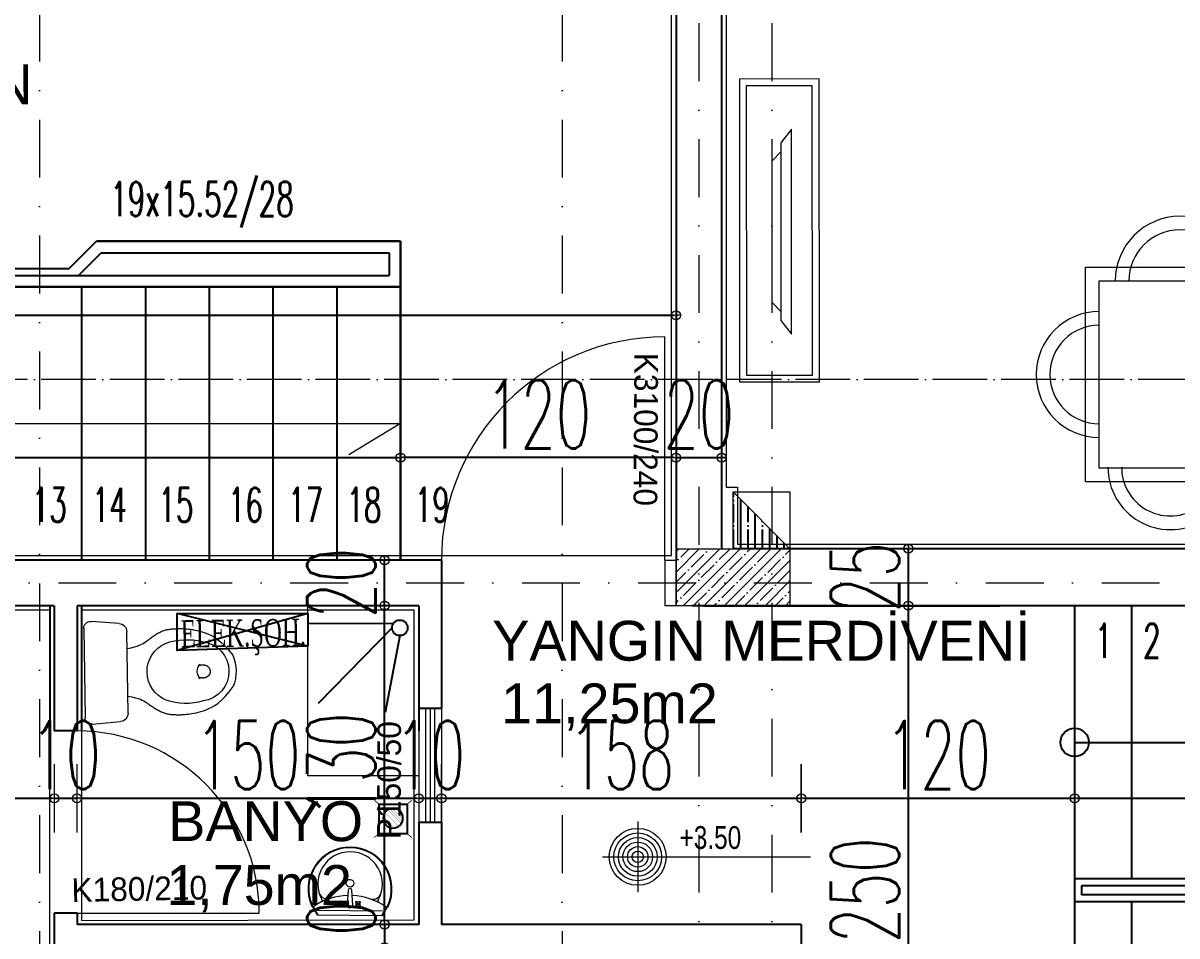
# Model space of a CAD drawing. Header units: millimetres. Extents: x -16104 to 67872, y -88009 to 12107.
# Drawn here: x 15708 to 16215, y 10345 to 10746 of the extents above; entities that cross this region are included whole.
import ezdxf

# ---------------------------------------------------------------- set-up
doc = ezdxf.new("R2010")
doc.units = ezdxf.units.MM
for name, pattern in [('ACAD_ISO04W100', [30, 24, -3, 0, -3]), ('ACAD_ISO07W100', [3, 0, -3]), ('DASHDOTX2', [50.8, 25.4, -12.7, 0, -12.7])]:
    doc.linetypes.add(name, pattern=pattern)
doc.layers.get('0').update_dxf_attribs({"color": 241})
for name, color, linetype, lineweight in [('AKS', 1, 'ACAD_ISO07W100', 5), ('akslar', 144, 'Continuous', 20), ('baca', 46, 'Continuous', 5), ('duvar', 123, 'Continuous', 25), ('emsal&kolon', 1, 'Continuous', 5), ('kapı', 3, 'Continuous', 5), ('kolon', 1, 'Continuous', 5), ('KOTLAR', 5, 'Continuous', 20), ('merdiven', 4, 'Continuous', 25), ('OLCU', 54, 'Continuous', 13), ('PASEMCON', 2, 'Continuous', 9), ('pencere', 5, 'Continuous', 5), ('POZ', 36, 'Continuous', 18), ('SıVA', 40, 'Continuous', 9), ('tefriş', 30, 'Continuous', 5), ('YAZI', 22, 'Continuous', 18), ('ÖLÇÜ', 252, 'Continuous', 20)]:
    doc.layers.add(name, color=color, linetype=linetype, lineweight=lineweight)
doc.layers.add('tarama korıdor', color=33, linetype='Continuous')
doc.styles.add('DIM', font='Txttw.shx', dxfattribs={"width": 0.6})
doc.styles.add('DIN', font='times.ttf', dxfattribs={"width": 0.6})
doc.styles.add('M2', font='stylu.ttf', dxfattribs={"height": 10})
doc.styles.add('TSIMPLEX', font='tsimplex', dxfattribs={"width": 0.8})
doc.dimstyles.new('50', dxfattribs={"dimscale": 0, "dimtxt": 30, "dimasz": 1, "dimexe": 0, "dimexo": 2, "dimgap": 4, "dimtad": 1, "dimdec": 0, "dimzin": 0, "dimdsep": 46, "dimtxsty": 'DIM', "dimblk1": 'DOT', "dimblk2": 'DOT', "dimsah": 1, "dimcen": 1.5, "dimdle": 3, "dimse1": 1, "dimse2": 1, "dimclrd": 256, "dimclre": 9, "dimclrt": 256, "dimadec": 0, "dimazin": 0, "dimtfac": 0.24, "dimtdec": 0, "dimtix": 1, "dimtmove": 2, "dimatfit": 3, "dimldrblk": 'DOT', "dimfxl": 0, "dimtolj": 1, "dimtzin": 15, "dimarcsym": 0})

# ---------------------------------------------------------------- blocks, each defined once
blk = doc.blocks.new('lavabo')
at = {"layer": 'tefriş', "linetype": 'Continuous'}
for p, q in [((-22.77, -4.94), (-19.92, 0)), ((-22.43, -5.14), (-19.46, 0)), ((-19.92, 0), (19.92, 0)), ((19.46, 0), (22.43, -5.14)), ((19.92, 0), (22.77, -4.94)), ((19.92, -2.7), (-19.92, -2.7)), ((-6.25, -5.54), (-6.77, -6.08)), ((-6.77, -6.08), (-6.31, -7.1)), ((-6.51, -5.81), (-3.84, -8.34)), ((-6.44, -8.41), (-3.91, -5.74)), ((-5.2, -5.94), (-6.25, -5.54)), ((-4.18, -5.48), (-5.2, -5.94)), ((-3.64, -6), (-4.18, -5.48)), ((-4.04, -7.04), (-3.64, -6)), ((-1.17, -15.33), (-1.76, -6.54)), ((1.76, -6.26), (1.14, -15.33)), ((3.38, -5.9), (3.91, -5.38)), ((3.81, -6.94), (3.38, -5.9)), ((3.38, -7.98), (3.81, -6.94)), ((6.25, -8.24), (3.65, -5.64)), ((6.25, -5.64), (3.65, -8.24)), ((3.91, -5.38), (4.95, -5.81)), ((4.95, -5.81), (5.99, -5.38)), ((5.99, -5.38), (6.51, -5.9)), ((6.51, -5.9), (6.08, -6.94)), ((6.08, -6.94), (6.51, -7.98)), ((-6.31, -7.1), (-6.71, -8.15)), ((-6.71, -8.15), (-6.17, -8.66)), ((-6.17, -8.66), (-5.15, -8.21)), ((-5.15, -8.21), (-4.1, -8.61)), ((-4.1, -8.61), (-3.58, -8.07)), ((-3.58, -8.07), (-4.04, -7.04)), ((3.91, -8.51), (3.38, -7.98)), ((4.95, -8.08), (3.91, -8.51)), ((5.99, -8.51), (4.95, -8.08)), ((6.51, -7.98), (5.99, -8.51))]:
    blk.add_line(p, q, dxfattribs=at)
at = {"layer": 'tefriş', "linetype": 'Continuous', "extrusion": (0, 0, -1)}
for centre, major_axis, ratio, start_param, end_param in [((0, -16), (-18.1, -18.1), 1, 5.497787, 7.48683), ((0, -16), (-17.82, -17.82), 1, 5.497787, 7.48683), ((-22.66, -5.93), (-0.566, -0.566), 1, 1.203644, 1.828723), ((-23.47, -4.54), (-0.566, 0.566), 1, 2.879793, 3.399519), ((-22.66, -5.93), (-0.283, 0.283), 1, -0.367152, 0.257926), ((-23.47, -4.54), (-0.849, -0.849), 1, 4.45059, 4.970315), ((-22.3, -6.09), (-0.566, -0.566), 1, 1.828723, 2.945097), ((-0.28, 26.67), (-27.35, -27.35), 1, 5.526576, 6.089571), ((0, -6.4), (-1.25, -1.25), 1, 0.7034, 3.844992), ((0, -16), (-18.1, -18.1), 1, 3.508745, 5.497787), ((0, -16), (-17.82, -17.82), 1, 3.508745, 5.497787), ((0.28, 26.67), (-27.35, -27.35), 1, 4.906004, 5.469573), ((22.3, -6.09), (-0.566, 0.566), 1, 0.196496, 1.31287), ((23.47, -4.54), (-0.849, 0.849), 1, 4.454463, 4.974188), ((23.47, -4.54), (-0.566, -0.566), 1, 6.025259, 6.544985), ((22.66, -5.93), (-0.283, 0.283), 1, 1.31287, 1.937948), ((22.66, -5.93), (-0.566, 0.566), 1, 1.31287, 1.937948), ((0, -19.04), (-13.92, 13.92), 1, 3.926991, 6.023888), ((-13.8, -15.22), (-3.8, -3.8), 1, 1.128011, 2.639725), ((-17.71, -8.76), (-0.566, -0.566), 1, 2.805213, 4.453092), ((0, -19.04), (-13.92, 13.92), 1, 1.830093, 3.926991), ((13.8, -15.22), (-3.8, -3.8), 1, 2.072664, 3.584378), ((17.71, -8.76), (-0.566, -0.566), 1, 0.259297, 1.907176), ((-0.01, -19.56), (0, 2.35), 0.991954, 1.570796326779968, 7.853981633959554), ((-0.01, -15.24), (-0.82, 0.82), 1, 2.438193, 5.415789)]:
    blk.add_ellipse(centre, major_axis=major_axis, ratio=ratio, start_param=start_param, end_param=end_param, dxfattribs=at)
blk = doc.blocks.new('klozet')
at = {"layer": 'tefriş', "linetype": 'Continuous'}
for p, q in [((3.25, 22.57), (15.54, 21.55)), ((0, -19.58), (0, 19.58)), ((18.91, 17.89), (18.91, -17.89)), ((29.64, 15.18), (30.02, 15.45)), ((30.02, 15.45), (30.4, 15.7)), ((30.4, 15.7), (30.79, 15.96)), ((30.79, 15.96), (31.18, 16.21)), ((31.18, 16.21), (31.58, 16.45)), ((31.58, 16.45), (31.98, 16.68)), ((31.98, 16.68), (32.38, 16.91)), ((32.38, 16.91), (32.78, 17.13)), ((32.78, 17.13), (33.18, 17.33)), ((33.18, 17.33), (33.58, 17.53)), ((33.58, 17.53), (33.97, 17.7)), ((33.97, 17.7), (34.36, 17.87)), ((34.36, 17.87), (34.75, 18.02)), ((34.75, 18.02), (35.14, 18.15)), ((35.14, 18.15), (35.54, 18.28)), ((35.54, 18.28), (35.95, 18.39)), ((35.95, 18.39), (36.37, 18.48)), ((36.37, 18.48), (36.8, 18.57)), ((36.8, 18.57), (37.26, 18.64)), ((37.26, 18.64), (37.72, 18.7)), ((37.72, 18.7), (38.2, 18.75)), ((38.2, 18.75), (38.69, 18.79)), ((38.69, 18.79), (39.18, 18.82)), ((39.18, 18.82), (39.68, 18.85)), ((39.68, 18.85), (40.18, 18.87)), ((40.18, 18.87), (40.67, 18.89)), ((40.67, 18.89), (41.16, 18.9)), ((41.16, 18.9), (41.66, 18.9)), ((41.66, 18.9), (42.17, 18.9)), ((42.17, 18.9), (42.7, 18.89)), ((42.7, 18.89), (43.26, 18.86)), ((43.26, 18.86), (43.87, 18.83)), ((43.87, 18.83), (44.52, 18.78)), ((44.52, 18.78), (45.24, 18.71)), ((45.24, 18.71), (46.03, 18.62)), ((46.03, 18.62), (46.88, 18.51)), ((46.88, 18.51), (47.8, 18.36)), ((47.8, 18.36), (48.78, 18.18)), ((48.78, 18.18), (49.81, 17.95)), ((49.81, 17.95), (50.9, 17.66)), ((50.9, 17.66), (52.04, 17.32)), ((52.04, 17.32), (53.23, 16.91)), ((53.23, 16.91), (54.46, 16.42)), ((54.46, 16.42), (55.75, 15.8)), ((55.75, 15.8), (57.1, 15.02)), ((18.91, 10.5), (20.67, 10.81)), ((20.67, 10.81), (22.16, 11.15)), ((22.16, 11.15), (23.39, 11.51)), ((23.39, 11.51), (24.42, 11.88)), ((24.42, 11.88), (25.26, 12.26)), ((25.26, 12.26), (25.97, 12.64)), ((25.97, 12.64), (26.56, 13.02)), ((26.56, 13.02), (27.09, 13.38)), ((27.09, 13.38), (27.58, 13.72)), ((27.58, 13.72), (28.03, 14.04)), ((28.03, 14.04), (28.46, 14.34)), ((28.46, 14.34), (28.87, 14.64)), ((28.87, 14.64), (29.26, 14.92)), ((29.26, 14.92), (29.64, 15.18)), ((57.1, 15.02), (58.53, 14.02)), ((58.53, 14.02), (60.05, 12.75)), ((60.05, 12.75), (61.66, 11.16)), ((61.66, 11.16), (63.38, 9.22)), ((63.38, 9.22), (65.22, 6.86)), ((50.48, 2.72), (50.35, 2.67)), ((50.64, 2.77), (50.48, 2.72)), ((50.82, 2.81), (50.64, 2.77)), ((51.02, 2.85), (50.82, 2.81)), ((51.23, 2.88), (51.02, 2.85)), ((51.44, 2.91), (51.23, 2.88)), ((51.66, 2.93), (51.44, 2.91)), ((51.87, 2.94), (51.66, 2.93)), ((52.06, 2.95), (51.87, 2.94)), ((52.26, 2.94), (52.06, 2.95)), ((52.44, 2.93), (52.26, 2.94)), ((52.61, 2.9), (52.44, 2.93)), ((52.78, 2.87), (52.61, 2.9)), ((52.94, 2.83), (52.78, 2.87)), ((53.09, 2.79), (52.94, 2.83)), ((53.25, 2.74), (53.09, 2.79)), ((53.39, 2.68), (53.25, 2.74)), ((53.54, 2.62), (53.39, 2.68)), ((53.68, 2.54), (53.54, 2.62)), ((53.81, 2.47), (53.68, 2.54)), ((53.94, 2.39), (53.81, 2.47)), ((54.07, 2.3), (53.94, 2.39)), ((54.19, 2.2), (54.07, 2.3)), ((54.31, 2.1), (54.19, 2.2)), ((54.42, 2), (54.31, 2.1)), ((54.52, 1.89), (54.42, 2)), ((54.62, 1.77), (54.52, 1.89)), ((54.72, 1.66), (54.62, 1.77)), ((54.8, 1.53), (54.72, 1.66)), ((54.88, 1.41), (54.8, 1.53)), ((54.95, 1.28), (54.88, 1.41)), ((55.02, 1.15), (54.95, 1.28)), ((55.08, 1.01), (55.02, 1.15)), ((55.13, 0.88), (55.08, 1.01)), ((55.17, 0.74), (55.13, 0.88)), ((55.21, 0.6), (55.17, 0.74)), ((55.23, 0.46), (55.21, 0.6)), ((55.25, 0.32), (55.23, 0.46)), ((55.26, 0.18), (55.25, 0.32)), ((55.27, 0.04), (55.26, 0.18)), ((55.26, -0.1), (55.27, 0.04)), ((50.35, -2.59), (50.48, -2.64)), ((50.48, -2.64), (50.64, -2.69)), ((50.64, -2.69), (50.82, -2.73)), ((50.82, -2.73), (51.02, -2.77)), ((51.02, -2.77), (51.23, -2.8)), ((51.23, -2.8), (51.44, -2.83)), ((51.44, -2.83), (51.66, -2.85)), ((51.66, -2.85), (51.87, -2.86)), ((51.87, -2.86), (52.06, -2.87)), ((52.06, -2.87), (52.26, -2.86)), ((52.26, -2.86), (52.44, -2.85)), ((52.44, -2.85), (52.61, -2.82)), ((52.61, -2.82), (52.78, -2.79)), ((52.78, -2.79), (52.94, -2.75)), ((52.94, -2.75), (53.09, -2.71)), ((53.09, -2.71), (53.25, -2.66)), ((53.25, -2.66), (53.39, -2.6)), ((53.39, -2.6), (53.54, -2.54)), ((53.54, -2.54), (53.68, -2.47)), ((53.68, -2.47), (53.81, -2.39)), ((53.81, -2.39), (53.94, -2.31)), ((53.94, -2.31), (54.07, -2.22)), ((54.07, -2.22), (54.19, -2.12)), ((54.19, -2.12), (54.31, -2.02)), ((54.31, -2.02), (54.42, -1.92)), ((54.42, -1.92), (54.52, -1.81)), ((54.52, -1.81), (54.62, -1.69)), ((54.62, -1.69), (54.72, -1.58)), ((54.72, -1.58), (54.8, -1.45)), ((54.8, -1.45), (54.88, -1.33)), ((54.88, -1.33), (54.95, -1.2)), ((54.95, -1.2), (55.02, -1.07)), ((55.02, -1.07), (55.08, -0.93)), ((55.08, -0.93), (55.13, -0.8)), ((55.13, -0.8), (55.17, -0.66)), ((55.17, -0.66), (55.21, -0.52)), ((55.21, -0.52), (55.23, -0.38)), ((55.23, -0.38), (55.25, -0.24)), ((55.25, -0.24), (55.26, -0.1)), ((61.66, -11.16), (63.38, -9.22)), ((63.38, -9.22), (65.22, -6.86)), ((18.91, -10.5), (20.67, -10.81)), ((20.67, -10.81), (22.16, -11.15)), ((22.16, -11.15), (23.39, -11.51)), ((23.39, -11.51), (24.42, -11.88)), ((24.42, -11.88), (25.26, -12.26)), ((25.26, -12.26), (25.97, -12.64)), ((25.97, -12.64), (26.56, -13.02)), ((26.56, -13.02), (27.09, -13.38)), ((27.09, -13.38), (27.58, -13.72)), ((27.58, -13.72), (28.03, -14.04)), ((28.03, -14.04), (28.46, -14.34)), ((28.46, -14.34), (28.87, -14.64)), ((28.87, -14.64), (29.26, -14.92)), ((29.26, -14.92), (29.64, -15.18)), ((29.64, -15.18), (30.02, -15.45)), ((55.75, -15.8), (57.1, -15.02)), ((57.1, -15.02), (58.53, -14.02)), ((58.53, -14.02), (60.05, -12.75)), ((60.05, -12.75), (61.66, -11.16)), ((30.02, -15.45), (30.4, -15.7)), ((30.4, -15.7), (30.79, -15.96)), ((30.79, -15.96), (31.18, -16.21)), ((31.18, -16.21), (31.58, -16.45)), ((31.58, -16.45), (31.98, -16.68)), ((31.98, -16.68), (32.38, -16.91)), ((32.38, -16.91), (32.78, -17.13)), ((32.78, -17.13), (33.18, -17.33)), ((33.18, -17.33), (33.58, -17.53)), ((33.58, -17.53), (33.97, -17.7)), ((33.97, -17.7), (34.36, -17.87)), ((34.36, -17.87), (34.75, -18.02)), ((34.75, -18.02), (35.14, -18.15)), ((35.14, -18.15), (35.54, -18.28)), ((35.54, -18.28), (35.95, -18.39)), ((35.95, -18.39), (36.37, -18.48)), ((36.37, -18.48), (36.8, -18.57)), ((36.8, -18.57), (37.26, -18.64)), ((37.26, -18.64), (37.72, -18.7)), ((37.72, -18.7), (38.2, -18.75)), ((38.2, -18.75), (38.69, -18.79)), ((38.69, -18.79), (39.18, -18.82)), ((39.18, -18.82), (39.68, -18.85)), ((39.68, -18.85), (40.18, -18.87)), ((40.18, -18.87), (40.67, -18.89)), ((40.67, -18.89), (41.16, -18.9)), ((41.16, -18.9), (41.66, -18.9)), ((41.66, -18.9), (42.17, -18.9)), ((42.17, -18.9), (42.7, -18.89)), ((42.7, -18.89), (43.26, -18.86)), ((43.26, -18.86), (43.87, -18.83)), ((43.87, -18.83), (44.52, -18.78)), ((44.52, -18.78), (45.24, -18.71)), ((45.24, -18.71), (46.03, -18.62)), ((46.03, -18.62), (46.88, -18.51)), ((46.88, -18.51), (47.8, -18.36)), ((47.8, -18.36), (48.78, -18.18)), ((48.78, -18.18), (49.81, -17.95)), ((49.81, -17.95), (50.9, -17.66)), ((50.9, -17.66), (52.04, -17.32)), ((52.04, -17.32), (53.23, -16.91)), ((53.23, -16.91), (54.46, -16.42)), ((54.46, -16.42), (55.75, -15.8)), ((15.54, -21.55), (3.25, -22.57))]:
    blk.add_line(p, q, dxfattribs=at)
for centre, start, end in [((3, 19.58), 85.2364, 180), ((3, -19.58), 180, 274.7636)]:
    blk.add_arc(centre, 3, start, end, dxfattribs=at)
for centre, major_axis, start_param, end_param in [((15.23, 17.89), (2.6, 2.6), 5.497787, 6.985442), ((41.09, 0), (-9.59, 9.59), -0.381645, 1.952441), ((44.74, -13.39), (-19.37, 19.37), -1.051849, -0.451182), ((50.37, 0), (9.28, 9.28), 4.048178, 6.947396), ((49, 0), (-12.46, 12.46), 3.526763, 4.327219), ((54.6, 0.04), (-3.54, 3.54), 0.094871, 1.475925), ((44.74, 13.39), (-19.37, 19.37), 2.021978, 2.622645), ((15.23, -17.89), (-2.6, 2.6), 2.439336, 3.926991)]:
    blk.add_ellipse(centre, major_axis=major_axis, ratio=1, start_param=start_param, end_param=end_param, dxfattribs=at)
blk = doc.blocks.new('DOT')
for p, q in [((0, 15), (0, -15)), ((-2, 0), (0, 0)), ((2, 0), (0, 0))]:
    blk.add_line(p, q)
blk.add_circle((0, 0), 2)
blk = doc.blocks.new('*D4090')
at = {"layer": 'Defpoints', "color": 0, "transparency": 16777216}
for p in [(15241.71, 10490.04), (15721.71, 10490.04), (15721.71, 10405.5)]:
    blk.add_point(p, dxfattribs=at)
at = {"layer": 'OLCU', "lineweight": -2, "transparency": 16777216}
blk.add_line((15242.71, 10405.5), (15720.71, 10405.5), dxfattribs=at)
at = {"layer": 'OLCU', "lineweight": -2, "transparency": 16777216, "rotation": 180}
blk.add_blockref('DOT', (15241.71, 10405.5), dxfattribs=at)
at = {"layer": 'OLCU', "lineweight": -2, "transparency": 16777216}
blk.add_blockref('DOT', (15721.71, 10405.5), dxfattribs=at)
at = {"layer": 'OLCU', "transparency": 16777216, "insert": (15481.71, 10424.5), "char_height": 30, "attachment_point": 5, "style": 'DIM'}
blk.add_mtext('\\A1;480', dxfattribs=at)
blk = doc.blocks.new('*D4393')
at = {"layer": 'Defpoints', "color": 0, "transparency": 16777216}
for p in [(15721.71, 10435.04), (15731.71, 10435.04), (15731.71, 10405.48)]:
    blk.add_point(p, dxfattribs=at)
at = {"layer": 'OLCU', "lineweight": -2, "transparency": 16777216}
for p, q in [((15720.71, 10405.48), (15719.71, 10405.48)), ((15721.71, 10405.48), (15731.71, 10405.48)), ((15732.71, 10405.48), (15733.71, 10405.48))]:
    blk.add_line(p, q, dxfattribs=at)
blk.add_blockref('DOT', (15721.71, 10405.48), dxfattribs=at)
at = {"layer": 'OLCU', "lineweight": -2, "transparency": 16777216, "rotation": 180}
blk.add_blockref('DOT', (15731.71, 10405.48), dxfattribs=at)
at = {"layer": 'OLCU', "transparency": 16777216, "insert": (15726.71, 10424.48), "char_height": 30, "attachment_point": 5, "style": 'DIM'}
blk.add_mtext('\\A1;10', dxfattribs=at)
blk = doc.blocks.new('*D4091')
at = {"layer": 'Defpoints', "color": 0, "transparency": 16777216}
for p in [(15881.71, 10405.48), (15881.71, 10405.48), (15731.71, 10396.96)]:
    blk.add_point(p, dxfattribs=at)
at = {"layer": 'OLCU', "lineweight": -2, "transparency": 16777216}
blk.add_line((15732.71, 10405.48), (15880.71, 10405.48), dxfattribs=at)
at = {"layer": 'OLCU', "lineweight": -2, "transparency": 16777216, "rotation": 180}
blk.add_blockref('DOT', (15731.71, 10405.48), dxfattribs=at)
at = {"layer": 'OLCU', "lineweight": -2, "transparency": 16777216}
blk.add_blockref('DOT', (15881.71, 10405.48), dxfattribs=at)
at = {"layer": 'OLCU', "transparency": 16777216, "insert": (15806.71, 10424.48), "char_height": 30, "attachment_point": 5, "style": 'DIM'}
blk.add_mtext('\\A1;150', dxfattribs=at)
blk = doc.blocks.new('*D4123')
at = {"layer": 'Defpoints', "color": 0, "transparency": 16777216}
for p in [(15866.71, 10510.04), (15866.71, 10510.04), (15866.71, 10490.04)]:
    blk.add_point(p, dxfattribs=at)
at = {"layer": 'OLCU', "lineweight": -2, "transparency": 16777216}
for p, q in [((15866.71, 10511.04), (15866.71, 10512.04)), ((15866.71, 10490.04), (15866.71, 10510.04)), ((15866.71, 10489.04), (15866.71, 10488.04))]:
    blk.add_line(p, q, dxfattribs=at)
for p, rotation in [((15866.71, 10510.04), 270), ((15866.71, 10490.04), 90)]:
    blk.add_blockref('DOT', p, dxfattribs=dict(at, rotation=rotation))
at = {"layer": 'OLCU', "transparency": 16777216, "insert": (15847.71, 10500.04), "char_height": 30, "attachment_point": 5, "rotation": 90, "style": 'DIM'}
blk.add_mtext('\\A1;20', dxfattribs=at)
blk = doc.blocks.new('*D4124')
at = {"layer": 'Defpoints', "color": 0, "transparency": 16777216}
for p in [(15910.19, 10350.04), (15866.71, 10340.04), (15910.19, 10340.04)]:
    blk.add_point(p, dxfattribs=at)
at = {"layer": 'OLCU', "lineweight": -2, "transparency": 16777216}
for p, q in [((15866.71, 10351.04), (15866.71, 10352.04)), ((15866.71, 10350.04), (15866.71, 10340.04)), ((15866.71, 10339.04), (15866.71, 10338.04))]:
    blk.add_line(p, q, dxfattribs=at)
for p, rotation in [((15866.71, 10350.04), 270), ((15866.71, 10340.04), 90)]:
    blk.add_blockref('DOT', p, dxfattribs=dict(at, rotation=rotation))
at = {"layer": 'OLCU', "transparency": 16777216, "insert": (15847.71, 10345.04), "char_height": 30, "attachment_point": 5, "rotation": 90, "style": 'DIM'}
blk.add_mtext('\\A1;10', dxfattribs=at)
blk = doc.blocks.new('*D4125')
at = {"layer": 'Defpoints', "color": 0, "transparency": 16777216}
for p in [(15866.71, 10490.04), (15866.71, 10490.04), (15866.71, 10350.04)]:
    blk.add_point(p, dxfattribs=at)
at = {"layer": 'OLCU', "lineweight": -2, "transparency": 16777216}
blk.add_line((15866.71, 10351.04), (15866.71, 10489.04), dxfattribs=at)
for p, rotation in [((15866.71, 10490.04), 90), ((15866.71, 10350.04), 270)]:
    blk.add_blockref('DOT', p, dxfattribs=dict(at, rotation=rotation))
at = {"layer": 'OLCU', "transparency": 16777216, "insert": (15847.71, 10420.04), "char_height": 30, "attachment_point": 5, "rotation": 90, "style": 'DIM'}
blk.add_mtext('\\A1;130', dxfattribs=at)
blk = doc.blocks.new('DFG')
at = {"layer": 'tefriş'}
for points in [[(38169.15, -3228.78), (38169.11, -3095.78), (38204.11, -3095.77), (38204.15, -3228.77)], [(38172.15, -3225.78), (38172.11, -3098.78), (38201.11, -3098.77), (38201.15, -3225.77)], [(38187.31, -3200.75), (38187.26, -3122.74), (38191.96, -3116.74), (38192.02, -3206.74)]]:
    blk.add_lwpolyline(points, close=True, dxfattribs=at)
blk.add_lwpolyline([(38187.26, -3126.64), (38183.36, -3130.59), (38183.41, -3192.9), (38187.31, -3196.85)], dxfattribs=at)
blk = doc.blocks.new('rb')
at = {"layer": 'tefriş'}
for points in [[(1548.4, 487.07), (1595.5, 487.07), (1595.5, 394.92), (1548.4, 394.92)], [(1551.4, 484.07), (1592.5, 484.07), (1592.5, 397.92), (1551.4, 397.92)]]:
    blk.add_lwpolyline(points, close=True, dxfattribs=at)
for centre, radius, start, end in [((1571.95, 484.07), 12.83, 0, 180), ((1571.95, 484.07), 9.83, 0, 180), ((1551.4, 466.84), 14.18, 90, 270), ((1592.5, 466.49), 13.72, 270, 90), ((1551.4, 466.84), 11.18, 90, 270), ((1592.5, 466.49), 10.72, 270, 90), ((1551.4, 415.62), 14.18, 90, 270), ((1551.4, 415.62), 11.18, 90, 270), ((1592.29, 413.54), 13.72, 270, 90), ((1592.29, 413.54), 10.72, 270, 90), ((1571.95, 397.92), 13.83, 180, 0), ((1571.95, 397.92), 10.83, 180, 0)]:
    blk.add_arc(centre, radius, start, end, dxfattribs=at)
blk = doc.blocks.new('*D4299')
at = {"layer": 'Defpoints', "color": 0, "transparency": 16777216}
for p in [(15394.71, 10555.04), (15873.71, 10555.04), (15873.71, 10555.04)]:
    blk.add_point(p, dxfattribs=at)
at = {"layer": 'OLCU', "lineweight": -2, "transparency": 16777216}
blk.add_line((15395.71, 10555.04), (15872.71, 10555.04), dxfattribs=at)
at = {"layer": 'OLCU', "lineweight": -2, "transparency": 16777216, "rotation": 180}
blk.add_blockref('DOT', (15394.71, 10555.04), dxfattribs=at)
at = {"layer": 'OLCU', "lineweight": -2, "transparency": 16777216}
blk.add_blockref('DOT', (15873.71, 10555.04), dxfattribs=at)
at = {"layer": 'OLCU', "transparency": 16777216, "insert": (15555.69, 10575.99), "char_height": 30, "attachment_point": 5, "style": 'DIM'}
blk.add_mtext('\\A1;480', dxfattribs=at)
blk = doc.blocks.new('*D4300')
at = {"layer": 'Defpoints', "color": 0, "transparency": 16777216}
for p in [(15873.71, 10555.04), (15873.71, 10545.04), (15994.71, 10545.04)]:
    blk.add_point(p, dxfattribs=at)
at = {"layer": 'OLCU', "lineweight": -2, "transparency": 16777216}
blk.add_line((15993.71, 10555.04), (15874.71, 10555.04), dxfattribs=at)
at = {"layer": 'OLCU', "lineweight": -2, "transparency": 16777216, "rotation": 180}
blk.add_blockref('DOT', (15873.71, 10555.04), dxfattribs=at)
at = {"layer": 'OLCU', "lineweight": -2, "transparency": 16777216}
blk.add_blockref('DOT', (15994.71, 10555.04), dxfattribs=at)
at = {"layer": 'OLCU', "transparency": 16777216, "insert": (15934.21, 10574.04), "char_height": 30, "attachment_point": 5, "style": 'DIM'}
blk.add_mtext('\\A1;120', dxfattribs=at)
blk = doc.blocks.new('*D4301')
at = {"layer": 'Defpoints', "color": 0, "transparency": 16777216}
for p in [(15994.71, 10555.04), (16014.71, 10555.07), (16014.71, 10555.04)]:
    blk.add_point(p, dxfattribs=at)
at = {"layer": 'OLCU', "lineweight": -2, "transparency": 16777216}
for p, q in [((15993.71, 10555.07), (15992.71, 10555.07)), ((15994.71, 10555.07), (16014.71, 10555.07)), ((16015.71, 10555.07), (16016.71, 10555.07))]:
    blk.add_line(p, q, dxfattribs=at)
blk.add_blockref('DOT', (15994.71, 10555.07), dxfattribs=at)
at = {"layer": 'OLCU', "lineweight": -2, "transparency": 16777216, "rotation": 180}
blk.add_blockref('DOT', (16014.71, 10555.07), dxfattribs=at)
at = {"layer": 'OLCU', "transparency": 16777216, "insert": (16004.71, 10574.07), "char_height": 30, "attachment_point": 5, "style": 'DIM'}
blk.add_mtext('\\A1;20', dxfattribs=at)
blk = doc.blocks.new('*D4302')
at = {"layer": 'Defpoints', "color": 0, "transparency": 16777216}
for p in [(15244.71, 10617.54), (15994.71, 10617.54), (15994.71, 10617.54)]:
    blk.add_point(p, dxfattribs=at)
at = {"layer": 'OLCU', "lineweight": -2, "transparency": 16777216}
blk.add_line((15245.71, 10617.54), (15993.71, 10617.54), dxfattribs=at)
at = {"layer": 'OLCU', "lineweight": -2, "transparency": 16777216, "rotation": 180}
blk.add_blockref('DOT', (15244.71, 10617.54), dxfattribs=at)
at = {"layer": 'OLCU', "lineweight": -2, "transparency": 16777216}
blk.add_blockref('DOT', (15994.71, 10617.54), dxfattribs=at)
at = {"layer": 'OLCU', "transparency": 16777216, "insert": (15619.71, 10636.54), "char_height": 30, "attachment_point": 5, "style": 'DIM'}
blk.add_mtext('\\A1;750', dxfattribs=at)
blk = doc.blocks.new('Kot')
at = {"layer": 'KOTLAR'}
for p, q in [((0, 0.155), (0, -0.155)), ((-0.155, 0), (0.7586, 0))]:
    blk.add_line(p, q, dxfattribs=at)
for radius in [0.125, 0.105, 0.085, 0.065, 0.045, 0.045, 0.025]:
    blk.add_circle((0, 0), radius, dxfattribs=at)
at = {"layer": 'YAZI', "style": 'TSIMPLEX', "width": 0.8}
blk.add_attdef('KOTH', (0.1836, 0.0349), '', height=0.1, dxfattribs=at)
blk = doc.blocks.new('*D4303')
at = {"layer": 'Defpoints', "color": 0, "transparency": 16777216}
for p in [(15891.71, 10405.48), (16049.71, 10405.48), (16049.71, 10350.04)]:
    blk.add_point(p, dxfattribs=at)
at = {"layer": 'OLCU', "lineweight": -2, "transparency": 16777216}
blk.add_line((15892.71, 10405.48), (16048.71, 10405.48), dxfattribs=at)
at = {"layer": 'OLCU', "lineweight": -2, "transparency": 16777216, "rotation": 180}
blk.add_blockref('DOT', (15891.71, 10405.48), dxfattribs=at)
at = {"layer": 'OLCU', "lineweight": -2, "transparency": 16777216}
blk.add_blockref('DOT', (16049.71, 10405.48), dxfattribs=at)
at = {"layer": 'OLCU', "transparency": 16777216, "insert": (15970.71, 10424.48), "char_height": 30, "attachment_point": 5, "style": 'DIM'}
blk.add_mtext('\\A1;158', dxfattribs=at)
blk = doc.blocks.new('*D4314')
at = {"layer": 'Defpoints', "color": 0, "transparency": 16777216}
for p in [(16049.71, 10405.48), (16169.71, 10405.48), (16169.71, 10405.48)]:
    blk.add_point(p, dxfattribs=at)
at = {"layer": 'OLCU', "lineweight": -2, "transparency": 16777216}
blk.add_line((16050.71, 10405.48), (16168.71, 10405.48), dxfattribs=at)
at = {"layer": 'OLCU', "lineweight": -2, "transparency": 16777216, "rotation": 180}
blk.add_blockref('DOT', (16049.71, 10405.48), dxfattribs=at)
at = {"layer": 'OLCU', "lineweight": -2, "transparency": 16777216}
blk.add_blockref('DOT', (16169.71, 10405.48), dxfattribs=at)
at = {"layer": 'OLCU', "transparency": 16777216, "insert": (16109.71, 10424.48), "char_height": 30, "attachment_point": 5, "style": 'DIM'}
blk.add_mtext('\\A1;120', dxfattribs=at)
blk = doc.blocks.new('*D4315')
at = {"layer": 'Defpoints', "color": 0, "transparency": 16777216}
for p in [(16169.71, 10405.48), (16344.71, 10405.48), (16344.71, 10405.48)]:
    blk.add_point(p, dxfattribs=at)
at = {"layer": 'OLCU', "lineweight": -2, "transparency": 16777216}
blk.add_line((16170.71, 10405.48), (16343.71, 10405.48), dxfattribs=at)
at = {"layer": 'OLCU', "lineweight": -2, "transparency": 16777216, "rotation": 180}
blk.add_blockref('DOT', (16169.71, 10405.48), dxfattribs=at)
at = {"layer": 'OLCU', "lineweight": -2, "transparency": 16777216}
blk.add_blockref('DOT', (16344.71, 10405.48), dxfattribs=at)
at = {"layer": 'OLCU', "transparency": 16777216, "insert": (16257.21, 10424.48), "char_height": 30, "attachment_point": 5, "style": 'DIM'}
blk.add_mtext('\\A1;175', dxfattribs=at)
blk = doc.blocks.new('*D4319')
at = {"layer": 'Defpoints', "color": 0, "transparency": 16777216}
for p in [(16096.71, 10490.04), (16096.71, 10490.04), (16096.71, 10240.04)]:
    blk.add_point(p, dxfattribs=at)
at = {"layer": 'OLCU', "lineweight": -2, "transparency": 16777216}
blk.add_line((16096.71, 10241.04), (16096.71, 10489.04), dxfattribs=at)
for p, rotation in [((16096.71, 10490.04), 90), ((16096.71, 10240.04), 270)]:
    blk.add_blockref('DOT', p, dxfattribs=dict(at, rotation=rotation))
at = {"layer": 'OLCU', "transparency": 16777216, "insert": (16077.71, 10365.04), "char_height": 30, "attachment_point": 5, "rotation": 90, "style": 'DIM'}
blk.add_mtext('\\A1;250', dxfattribs=at)
blk = doc.blocks.new('*D4320')
at = {"layer": 'Defpoints', "color": 0, "transparency": 16777216}
for p in [(16096.69, 10515.04), (16096.71, 10515.04), (16096.71, 10490.04)]:
    blk.add_point(p, dxfattribs=at)
at = {"layer": 'OLCU', "lineweight": -2, "transparency": 16777216}
for p, q in [((16096.69, 10516.04), (16096.69, 10517.04)), ((16096.69, 10490.04), (16096.69, 10515.04)), ((16096.69, 10489.04), (16096.69, 10488.04))]:
    blk.add_line(p, q, dxfattribs=at)
for p, rotation in [((16096.69, 10515.04), 270), ((16096.69, 10490.04), 90)]:
    blk.add_blockref('DOT', p, dxfattribs=dict(at, rotation=rotation))
at = {"layer": 'OLCU', "transparency": 16777216, "insert": (16077.69, 10502.54), "char_height": 30, "attachment_point": 5, "rotation": 90, "style": 'DIM'}
blk.add_mtext('\\A1;25', dxfattribs=at)
blk = doc.blocks.new('A$C412C2498')
at = {"color": 5, "const_width": 0.6}
for points in [[(3.64, 24.29), (0.19, 27)], [(23.8, 24.29), (27.26, 27)], [(3.64, 2.95), (0.19, 0.24)], [(23.8, 2.95), (27.26, 0.24)]]:
    blk.add_lwpolyline(points, dxfattribs=at)
at = {"color": 5}
blk.add_lwpolyline([(23.8, 24.29), (3.64, 24.29), (3.64, 2.95), (23.8, 2.95)], close=True, dxfattribs=at)
at = {"const_width": 0.1}
for points in [[(6.68, 12.23), (14.63, 20.17)], [(6.76, 14.48), (12.37, 20.1)], [(7.15, 10.44), (16.41, 19.71)], [(7.89, 9.07), (17.79, 18.97)], [(8.8, 8), (18.86, 18.06)], [(9.96, 7.09), (19.77, 16.9)], [(11.26, 6.45), (20.41, 15.6)], [(13.03, 6.04), (20.82, 13.83)], [(14.77, 6.07), (20.78, 12.09)], [(17.41, 7.02), (19.84, 9.45)]]:
    blk.add_lwpolyline(points, dxfattribs=at)
blk.add_circle((13.74, 13.11), 7.12)
blk = doc.blocks.new('A$C5E2C1EC0')
at = {"xscale": 0.6105719971092185, "yscale": 0.6105719971092185, "zscale": 0.6105719971092185}
blk.add_blockref('A$C412C2498', (0, 0), dxfattribs=at)
blk = doc.blocks.new('90')
at = {"layer": 'duvar'}
for p, q in [((76726.22, -20900.91), (76710.05, -20843.58)), ((76711.76, -20900.91), (76726.22, -20843.58))]:
    blk.add_line(p, q, dxfattribs=at)
blk.add_lwpolyline([(76711.76, -20900.91), (76710.05, -20843.58), (76726.22, -20843.58), (76726.22, -20900.91)], close=True, dxfattribs=at)
at = {"layer": 'PASEMCON', "color": 7, "style": 'DIN', "width": 0.6}
blk.add_text('ELEK.ŞOH.', height=12.004, rotation=270.6425, dxfattribs=at).set_placement((76711.3, -20845.16))
blk = doc.blocks.new('*D4009')
at = {"layer": 'Defpoints', "color": 0, "transparency": 16777216}
for p in [(15881.71, 10405.48), (15891.71, 10405.48), (15891.71, 10405.48)]:
    blk.add_point(p, dxfattribs=at)
at = {"layer": 'OLCU', "lineweight": -2, "transparency": 16777216}
for p, q in [((15880.71, 10405.48), (15879.71, 10405.48)), ((15881.71, 10405.48), (15891.71, 10405.48)), ((15892.71, 10405.48), (15893.71, 10405.48))]:
    blk.add_line(p, q, dxfattribs=at)
blk.add_blockref('DOT', (15881.71, 10405.48), dxfattribs=at)
at = {"layer": 'OLCU', "lineweight": -2, "transparency": 16777216, "rotation": 180}
blk.add_blockref('DOT', (15891.71, 10405.48), dxfattribs=at)
at = {"layer": 'OLCU', "transparency": 16777216, "insert": (15886.71, 10424.48), "char_height": 30, "attachment_point": 5, "style": 'DIM'}
blk.add_mtext('\\A1;10', dxfattribs=at)

msp = doc.modelspace()

# ---------------------------------------------------------------- hatches: boundary and pattern name
h = msp.add_hatch()
h.set_pattern_fill('ANSI35,_O', color=256, angle=45)
h.set_pattern_definition([(90, (3602.555, 0), (-6.35, 1e-15), []), (90, (3605.73, 3.175), (-6.35, 1e-15), [7.9375, -1.5875, 0, -1.5875])])
h.paths.add_polyline_path([(16036.71, 10523.04), (16021.71, 10538.04), (16021.71, 10517.04), (16036.71, 10517.04)])
h.paths.add_polyline_path([(16036.71, 10523.04), (16036.71, 10517.04), (16042.71, 10517.04)])
h.paths.add_polyline_path([(16042.71, 10517.04), (16036.71, 10517.04), (16036.71, 10515.04), (16044.71, 10515.04)])
h.paths.add_polyline_path([(16021.71, 10538.04), (16019.71, 10540.04), (16019.71, 10515.04), (16036.71, 10515.04), (16036.71, 10517.04), (16021.71, 10517.04)])
at = {"layer": 'kolon'}
h = msp.add_hatch(dxfattribs=at)
h.set_pattern_fill('ANSI35,_O', color=256)
h.set_pattern_definition([(45, (7205.1105, 0), (-4.490128, 4.490128), []), (45, (7209.6007, 0), (-4.490128, 4.490128), [7.9375, -1.5875, 0, -1.5875])])
h.paths.add_polyline_path([(15994.71, 10515.04), (15994.71, 10500.04), (16034.71, 10500.04), (16034.71, 10515.04)])
h.paths.add_polyline_path([(15994.71, 10500.04), (15994.71, 10490.04), (16034.71, 10490.04), (16034.71, 10500.04)])
h.paths.add_polyline_path([(16034.71, 10500.04), (16034.71, 10490.04), (16044.71, 10490.04), (16044.71, 10500.04)])
h.paths.add_polyline_path([(16034.71, 10515.04), (16034.71, 10500.04), (16044.71, 10500.04), (16044.71, 10515.04)])

# ---------------------------------------------------------------- linework, layer by layer
at = {"color": 42}
msp.add_circle((15873.43, 10480.33), 3.43, dxfattribs=at)
at = {"layer": 'AKS', "color": 1, "linetype": 'ACAD_ISO04W100'}
msp.add_line((16913.89, 10589.37), (14305.53, 10589.37), dxfattribs=at)
at = {"layer": 'akslar', "linetype": 'DASHDOTX2'}
for p, q in [((15715.21, 11925.04), (15715.21, 9115.54)), ((15944.71, 11925.04), (15944.71, 9115.54)), ((16004.71, 11916.48), (16004.71, 9115.54)), ((16036.71, 11916.48), (16036.71, 9115.54)), ((14094.71, 10500.04), (17144.71, 10500.04))]:
    msp.add_line(p, q, dxfattribs=at)
at = {"layer": 'baca'}
msp.add_lwpolyline([(16019.71, 10540.04), (16044.71, 10540.04), (16044.71, 10515.04), (16019.71, 10515.04), (16019.71, 10540.04), (16044.71, 10515.04)], dxfattribs=at)
at = {"layer": 'duvar'}
for p, q in [((15994.71, 10760.04), (15994.71, 10510.04)), ((16014.71, 10760.04), (16014.71, 10515.04)), ((16484.71, 10515.04), (16019.71, 10515.04)), ((15891.71, 10510.04), (15349.71, 10510.04)), ((15891.71, 10510.04), (15891.71, 10445.04)), ((15721.71, 10490.04), (15663.68, 10490.04)), ((15719.71, 10490.04), (15719.71, 10435.04)), ((15721.71, 10490.04), (15721.71, 10435.04)), ((15881.71, 10490.04), (15731.71, 10490.04)), ((15736.71, 10490.04), (15731.71, 10490.04)), ((15751.71, 10490.04), (15731.71, 10490.04)), ((15736.71, 10490.04), (15731.71, 10490.04)), ((15731.71, 10490.04), (15731.71, 10435.04)), ((15731.71, 10490.04), (15731.71, 10435.04)), ((15733.71, 10490.04), (15733.71, 10435.04)), ((15881.71, 10490.04), (15881.71, 10435.04)), ((15881.71, 10490.04), (15881.71, 10445.04)), ((16136.71, 10490.04), (16001.71, 10490.04)), ((16011.71, 10490.04), (16004.71, 10490.04)), ((16006.71, 10490.04), (16136.71, 10490.04)), ((16136.71, 10490.04), (16011.71, 10490.04)), ((16136.71, 10490.04), (16011.71, 10490.04)), ((16136.71, 10490.04), (16016.71, 10490.04)), ((16464.71, 10490.04), (16036.71, 10490.04)), ((15881.71, 10445.04), (15891.71, 10445.04)), ((15731.71, 10435.04), (15721.71, 10435.04)), ((16169.71, 10430.04), (16403.39, 10430.04)), ((15881.71, 10395.04), (15891.71, 10395.04)), ((15881.71, 10395.04), (15881.71, 10350.04)), ((15891.71, 10395.04), (15891.71, 10350.04)), ((16169.71, 10370.04), (16169.71, 10360.04)), ((15721.71, 10355.04), (15721.71, 10335.04)), ((15731.71, 10355.04), (15721.71, 10355.04)), ((15731.71, 10355.04), (15731.71, 10350.04)), ((15881.71, 10350.04), (15731.71, 10350.04)), ((16049.71, 10350.04), (15891.71, 10350.04)), ((15896.71, 10350.04), (15891.71, 10350.04)), ((16006.71, 10350.04), (16001.71, 10350.04)), ((16049.71, 10350.04), (16049.71, 10240.04))]:
    msp.add_line(p, q, dxfattribs=at)
msp.add_circle((16169.71, 10430.04), 6.21, dxfattribs=at)
at = {"layer": 'emsal&kolon'}
msp.add_lwpolyline([(15994.71, 10490.04), (15994.71, 10515.04), (16044.71, 10515.04), (16044.71, 10490.04), (15994.71, 10490.04)], dxfattribs=at)
at = {"layer": 'kapı'}
for p, q in [((15989.71, 10510.04), (15989.71, 10608.04)), ((15731.71, 10355.04), (15811.71, 10355.04))]:
    msp.add_line(p, q, dxfattribs=at)
for centre, radius, start, end in [((15989.71, 10510.04), 98, 90, 180), ((15731.71, 10355.04), 80, 0, 90)]:
    msp.add_arc(centre, radius, start, end, dxfattribs=at)
at = {"layer": 'merdiven'}
for p, q in [((15728.21, 10638.04), (15740.21, 10650.04)), ((15873.71, 10650.04), (15740.21, 10650.04)), ((15740.21, 10650.04), (15873.71, 10650.04)), ((15873.71, 10510.04), (15873.71, 10650.04)), ((15873.71, 10650.04), (15873.71, 10510.04)), ((15873.71, 10510.04), (15873.71, 10650.04)), ((15873.71, 10650.04), (15873.71, 10510.04)), ((15732.28, 10635.04), (15742.28, 10645.04)), ((15742.28, 10645.04), (15868.71, 10645.04)), ((15868.71, 10645.04), (15868.71, 10635.04)), ((15374.71, 10635.04), (15868.71, 10635.04)), ((15511.21, 10638.04), (15728.21, 10638.04)), ((15873.71, 10630.04), (15369.71, 10630.04)), ((15369.71, 10630.04), (15873.71, 10630.04)), ((15733.71, 10630.04), (15733.71, 10510.04)), ((15761.71, 10630.04), (15761.71, 10510.04)), ((15789.71, 10630.04), (15789.71, 10510.04)), ((15817.71, 10630.04), (15817.71, 10510.04)), ((15845.71, 10630.04), (15845.71, 10510.04)), ((16169.71, 10490.04), (16169.71, 10370.04)), ((16194.71, 10490.04), (16194.71, 10370.04)), ((16344.71, 10370.04), (16169.71, 10370.04)), ((16341.71, 10367.04), (16172.71, 10367.04)), ((16172.71, 10367.04), (16172.71, 10363.04)), ((16341.71, 10363.04), (16172.71, 10363.04)), ((16344.71, 10360.04), (16169.71, 10360.04)), ((16169.71, 10360.04), (16169.71, 10240.04)), ((16194.71, 10360.04), (16194.71, 10240.04))]:
    msp.add_line(p, q, dxfattribs=at)
at = {"layer": 'pencere'}
for p, q in [((15881.71, 10445.04), (15881.71, 10395.04)), ((15884.71, 10445.04), (15884.71, 10395.04)), ((15886.71, 10445.04), (15886.71, 10395.04)), ((15888.71, 10445.04), (15888.71, 10395.04)), ((15891.71, 10445.04), (15891.71, 10395.04))]:
    msp.add_line(p, q, dxfattribs=at)
at = {"layer": 'SıVA'}
for points in [[(16021.71, 10812.04), (16021.51, 10758.04), (16016.71, 10758.04), (16016.71, 10542.04), (16021.71, 10542.04), (16021.71, 10517.04), (16617.71, 10517.04), (16617.71, 10600.04), (16617.71, 10982.73), (16592.71, 10982.73), (16592.71, 10997.73), (16109.71, 10997.73), (16016.71, 10997.73), (16016.71, 10852.04), (16016.71, 10852.04), (16016.47, 10812.04)], [(15992.71, 10512.04), (15992.71, 10788.04), (15879.71, 10788.04), (15349.71, 10788.04), (15246.71, 10788.04), (15246.71, 10512.04), (15364.71, 10512.04)], [(15603.71, 9732.54), (15719.71, 9732.54), (15719.71, 9970.54), (15719.71, 10245.04), (15719.71, 10488.04), (15349.71, 10488.04), (15243.71, 10488.04), (15243.71, 10435.04), (15243.71, 10352.04), (15511.71, 10352.04), (15603.71, 10352.04), (15603.71, 10060.04), (15603.71, 9970.04)], [(15879.71, 10488.04), (15733.71, 10488.04), (15733.71, 10351.76), (15879.71, 10352.04)]]:
    msp.add_lwpolyline(points, close=True, dxfattribs=at)
at = {"layer": 'tefriş', "lineweight": 25}
for p, q in [((15870.55, 10482.19), (15833.3, 10482.12)), ((15870, 10480.33), (15837.63, 10447.14)), ((15873.43, 10476.91), (15866.98, 10443.14))]:
    msp.add_line(p, q, dxfattribs=at)
at = {"layer": 'ÖLÇÜ'}
for p, q in [((15369.71, 10570.04), (15873.71, 10570.04)), ((15873.71, 10570.04), (15851.07, 10556.26)), ((15989.71, 10510.04), (15989.71, 10490.04)), ((15989.71, 10510.04), (15994.71, 10510.04)), ((15994.71, 10510.04), (15994.71, 10490.04)), ((15832.82, 10490.04), (15832.82, 10415.55)), ((15994.71, 10490.04), (15989.71, 10490.04)), ((15832.82, 10415.55), (15881.71, 10415.55))]:
    msp.add_line(p, q, dxfattribs=at)

# ---------------------------------------------------------------- block references
at = {"ltscale": 50, "xscale": -1, "rotation": 180}
msp.add_blockref('A$C5E2C1EC0', (15862.07, 10404.75), dxfattribs=at)
at = {"layer": 'KOTLAR', "ltscale": 0.01, "xscale": 100, "yscale": 100, "zscale": 100}
msp.add_blockref('Kot', (15977.88, 10379.76), dxfattribs=at).add_auto_attribs({'KOTH': '+3.50'})
at = {"layer": 'pencere', "xscale": 2, "yscale": 2, "zscale": 2, "rotation": 270}
msp.add_blockref('rb', (15384.67, 13735.46), dxfattribs=at)
at = {"layer": 'SıVA', "rotation": 90.11159870775342}
msp.add_blockref('90', (-4918.41, -66280.1), dxfattribs=at)
at = {"layer": 'tarama korıdor', "xscale": -1, "rotation": 180.0586309656334}
msp.add_blockref('DFG', (-22143.29, 7453.46), dxfattribs=at)
at = {"layer": 'tefriş', "xscale": -1, "rotation": 180.8402425944917}
msp.add_blockref('klozet', (15734.92, 10460.47), dxfattribs=at)
at = {"layer": 'tefriş', "xscale": -0.720000000026148, "yscale": 0.720000000030268, "zscale": 0.7200000000000002, "rotation": 179.4708559790052}
msp.add_blockref('lavabo', (15851.46, 10354.11), dxfattribs=at)

# ---------------------------------------------------------------- texts
at = {"layer": 'emsal&kolon', "char_height": 17.5, "width": 1076.8413, "attachment_point": 9}
for s, insert in [('{\\fArial|b0|i0|c162|p34;MERDİVEN}', (15712.23, 10710.23)), ('{\\fArial|b0|i0|c162|p34;YANGIN MERDİVENİ}', (16150.34, 10465.65)), ('{\\fArial|b0|i0|c162|p34;11,25m2}', (16013.03, 10435.15)), ('{\\fArial|b0|i0|c162|p34;BANYO}', (15857.32, 10386.41)), ('{\\fArial|b0|i0|c162|p34;1,75m2}', (15852.41, 10355.38))]:
    msp.add_mtext(s, dxfattribs=dict(at, insert=insert))
at = {"layer": 'OLCU', "char_height": 15, "attachment_point": 5, "style": 'DIM'}
for s, insert in [('\\A1;19x15.52/28', (15786.54, 10666.09)), ('\\A1;13', (15719.5, 10534.3)), ('\\A1;14', (15745.88, 10534.3)), ('\\A1;15', (15775.09, 10534.3)), ('\\A1;16', (15805.58, 10534.3)), ('\\A1;17', (15831.99, 10534.3)), ('\\A1;18', (15857.66, 10534.3)), ('\\A1;19', (15887.62, 10534.3)), ('\\A1;1', (16182.42, 10474.62)), ('\\A1;2', (16203.64, 10474.62))]:
    msp.add_mtext(s, dxfattribs=dict(at, insert=insert))
at = {"layer": 'POZ', "style": 'M2', "flags": 4}
for tag, p, rotation in [('K3100/240', (15976.44, 10601.12), 269.64), ('P150/50', (15873.81, 10387.52), 89.836), ('K180/210', (15729.35, 10359.92), 1.1392)]:
    msp.add_attdef(tag, p, 'K1 80/210', height=10.4, rotation=rotation, dxfattribs=at)

# ---------------------------------------------------------------- dimensions: what is measured, and where the dimension line sits
at = {"layer": 'OLCU'}
for p1, p2, distance, picture, middle in [((15244.71, 10617.54), (15994.71, 10617.54), 0, '*D4302', (15619.71, 10636.54)), ((15994.71, 10555.04), (16014.71, 10555.04), 0.03, '*D4301', (16004.71, 10574.07))]:
    dim = msp.add_aligned_dim(p1=p1, p2=p2, distance=distance, dimstyle='50', override={"dimscale": 1}, dxfattribs=at)
    dim.commit()
    dim.dimension.update_dxf_attribs({"geometry": picture, "text_midpoint": middle})
dim = msp.add_linear_dim(base=(15873.71, 10555.04), p1=(15394.71, 10555.04), p2=(15873.71, 10555.04), text='480', dimstyle='50', override={"dimscale": 1}, dxfattribs=at)
dim.commit()
dim.dimension.update_dxf_attribs({"geometry": '*D4299', "text_midpoint": (15555.69, 10575.99), "dimtype": 160})
dim = msp.add_linear_dim(base=(15873.71, 10555.04), p1=(15994.71, 10545.04), p2=(15873.71, 10545.04), text='120', dimstyle='50', override={"dimscale": 1}, dxfattribs=at)
dim.commit()
dim.dimension.update_dxf_attribs({"geometry": '*D4300', "text_midpoint": (15934.21, 10574.04)})
for base, p1, p2, picture, middle in [((15866.71, 10510.04), (15866.71, 10490.04), (15866.71, 10510.04), '*D4123', (15847.71, 10500.04)), ((16096.69, 10515.04), (16096.71, 10490.04), (16096.71, 10515.04), '*D4320', (16077.69, 10502.54)), ((16096.71, 10490.04), (16096.71, 10240.04), (16096.71, 10490.04), '*D4319', (16077.71, 10365.04)), ((15866.71, 10340.04), (15910.19, 10350.04), (15910.19, 10340.04), '*D4124', (15847.71, 10345.04))]:
    dim = msp.add_linear_dim(base=base, p1=p1, p2=p2, angle=90, dimstyle='50', override={"dimscale": 1}, dxfattribs=at)
    dim.commit()
    dim.dimension.update_dxf_attribs({"geometry": picture, "text_midpoint": middle})
dim = msp.add_linear_dim(base=(15866.71, 10490.04), p1=(15866.71, 10350.04), p2=(15866.71, 10490.04), angle=90, text='130', dimstyle='50', override={"dimscale": 1}, dxfattribs=at)
dim.commit()
dim.dimension.update_dxf_attribs({"geometry": '*D4125', "text_midpoint": (15847.71, 10420.04)})
for base, p1, p2, picture, middle in [((15721.71, 10405.5), (15241.71, 10490.04), (15721.71, 10490.04), '*D4090', (15481.71, 10424.5)), ((15731.71, 10405.48), (15721.71, 10435.04), (15731.71, 10435.04), '*D4393', (15726.71, 10424.48)), ((15881.71, 10405.48), (15731.71, 10396.96), (15881.71, 10405.48), '*D4091', (15806.71, 10424.48)), ((15891.71, 10405.48), (15881.71, 10405.48), (15891.71, 10405.48), '*D4009', (15886.71, 10424.48)), ((16049.71, 10405.48), (15891.71, 10405.48), (16049.71, 10350.04), '*D4303', (15970.71, 10424.48)), ((16169.71, 10405.48), (16049.71, 10405.48), (16169.71, 10405.48), '*D4314', (16109.71, 10424.48)), ((16344.71, 10405.48), (16169.71, 10405.48), (16344.71, 10405.48), '*D4315', (16257.21, 10424.48))]:
    dim = msp.add_linear_dim(base=base, p1=p1, p2=p2, dimstyle='50', override={"dimscale": 1}, dxfattribs=at)
    dim.commit()
    dim.dimension.update_dxf_attribs({"geometry": picture, "text_midpoint": middle})

doc.saveas('drawing.dxf')
